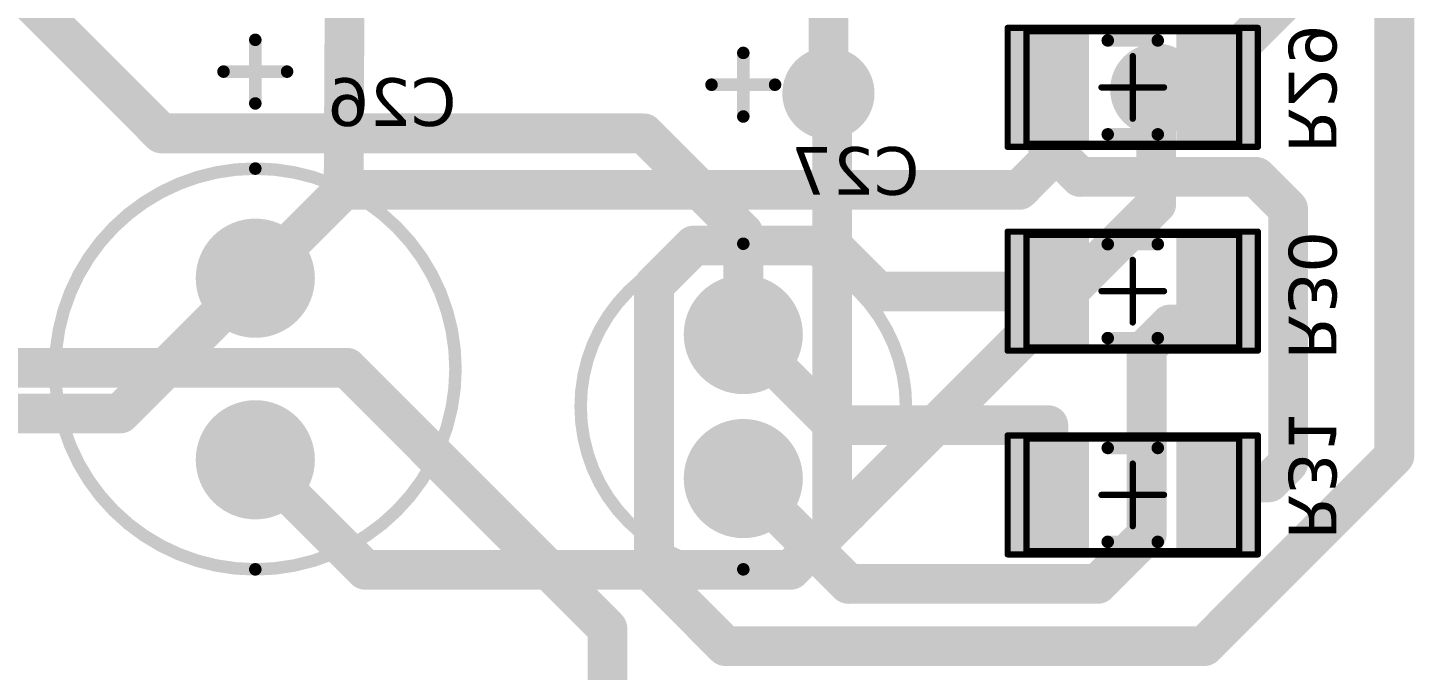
# Model space of a CAD drawing. Header units: millimetres. Extents: x 28 to 434, y 70 to 207.
# Drawn here: x 39.85 to 62.01, y 106.6 to 116.86 of the extents above; entities that cross this region are included whole.
import ezdxf

# ---------------------------------------------------------------- set-up
doc = ezdxf.new("R2010")
doc.units = ezdxf.units.MM
doc.header["$LTSCALE"] = 0.5
doc.layers.get('0').update_dxf_attribs({"color": 250})
for name, color, linetype in [('BottomLayer', 5, 'Continuous'), ('BottomSolder', 6, 'Continuous'), ('Mechanical13', 56, 'Continuous'), ('Mechanical15', 56, 'Continuous'), ('MultiLayer', 9, 'Continuous'), ('TopLayer', 1, 'Continuous'), ('TopOverlay', 2, 'Continuous'), ('TopPaste', 8, 'Continuous'), ('TopSolder', 216, 'Continuous')]:
    doc.layers.add(name, color=color, linetype=linetype)
doc.styles.get("Standard").update_dxf_attribs({"font": 'verdana.ttf'})

# ---------------------------------------------------------------- blocks, each defined once
blk = doc.blocks.new('C1206_7')
at = {"layer": 'Mechanical13', "const_width": 0.1}
for points in [[(-1.7, 0.9), (-1.7, -0.9)], [(-1.7, 0.9), (1.7, 0.9)], [(1.7, 0.9), (1.7, -0.9)], [(-1.7, -0.9), (1.7, -0.9)]]:
    blk.add_lwpolyline(points, dxfattribs=at)
at = {"layer": 'Mechanical13', "const_width": 0.05}
for points in [[(-1.725, 0.9, 1), (-1.675, 0.9, 1)], [(-1.725, 0.9, 1), (-1.675, 0.9, 1)], [(1.675, 0.9, 1), (1.725, 0.9, 1)], [(1.675, 0.9, 1), (1.725, 0.9, 1)], [(-1.725, -0.9, 1), (-1.675, -0.9, 1)], [(-1.725, -0.9, 1), (-1.675, -0.9, 1)], [(1.675, -0.9, 1), (1.725, -0.9, 1)], [(1.675, -0.9, 1), (1.725, -0.9, 1)]]:
    blk.add_lwpolyline(points, format="xyb", close=True, dxfattribs=at)
at = {"layer": 'Mechanical15', "const_width": 0.1}
for points in [[(-2, 0.95), (-2, -0.95)], [(-2, 0.95), (2, 0.95)], [(2, 0.95), (2, -0.95)], [(0, 0.5), (0, -0.5)], [(-0.5, 0), (0.5, 0)], [(-2, -0.95), (2, -0.95)]]:
    blk.add_lwpolyline(points, dxfattribs=at)
at = {"layer": 'Mechanical15', "const_width": 0.05}
for points in [[(-2.025, 0.95, 1), (-1.975, 0.95, 1)], [(-2.025, 0.95, 1), (-1.975, 0.95, 1)], [(1.975, 0.95, 1), (2.025, 0.95, 1)], [(1.975, 0.95, 1), (2.025, 0.95, 1)], [(-0.025, 0.5, 1), (0.025, 0.5, 1)], [(-0.525, 0, 1), (-0.475, 0, 1)], [(0.475, 0, 1), (0.525, 0, 1)], [(-0.025, -0.5, 1), (0.025, -0.5, 1)], [(-2.025, -0.95, 1), (-1.975, -0.95, 1)], [(-2.025, -0.95, 1), (-1.975, -0.95, 1)], [(1.975, -0.95, 1), (2.025, -0.95, 1)], [(1.975, -0.95, 1), (2.025, -0.95, 1)]]:
    blk.add_lwpolyline(points, format="xyb", close=True, dxfattribs=at)
at = {"layer": 'TopLayer'}
for points in [[(-0.8, -0.85), (-0.8, 0.85), (-1.9, -0.85), (-1.9, 0.85)], [(1.9, -0.85), (1.9, 0.85), (0.8, -0.85), (0.8, 0.85)]]:
    blk.add_solid(points, dxfattribs=at)
at = {"layer": 'TopOverlay', "const_width": 0.2}
for points in [[(-0.4, 0.75), (0.4, 0.75)], [(-0.4, -0.75), (0.4, -0.75)]]:
    blk.add_lwpolyline(points, dxfattribs=at)
at = {"layer": 'TopOverlay', "const_width": 0.1}
for points in [[(-0.45, 0.75, 1), (-0.35, 0.75, 1)], [(0.35, 0.75, 1), (0.45, 0.75, 1)], [(-0.45, -0.75, 1), (-0.35, -0.75, 1)], [(0.35, -0.75, 1), (0.45, -0.75, 1)]]:
    blk.add_lwpolyline(points, format="xyb", close=True, dxfattribs=at)
at = {"layer": 'TopPaste'}
for points in [[(-0.8, -0.85), (-0.8, 0.85), (-1.9, -0.85), (-1.9, 0.85)], [(1.9, -0.85), (1.9, 0.85), (0.8, -0.85), (0.8, 0.85)]]:
    blk.add_solid(points, dxfattribs=at)
at = {"layer": 'TopSolder'}
for points in [[(-0.698, -0.952), (-0.698, 0.952), (-2.002, -0.952), (-2.002, 0.952)], [(2.002, -0.952), (2.002, 0.952), (0.698, -0.952), (0.698, 0.952)]]:
    blk.add_solid(points, dxfattribs=at)
blk = doc.blocks.new('C1206_8')
at = {"layer": 'Mechanical13', "const_width": 0.1}
for points in [[(-1.7, -0.9), (-1.7, 0.9)], [(1.7, 0.9), (-1.7, 0.9)], [(1.7, -0.9), (1.7, 0.9)], [(1.7, -0.9), (-1.7, -0.9)]]:
    blk.add_lwpolyline(points, dxfattribs=at)
at = {"layer": 'Mechanical13', "const_width": 0.05}
for points in [[(-1.725, 0.9, 1), (-1.675, 0.9, 1)], [(-1.725, 0.9, 1), (-1.675, 0.9, 1)], [(1.675, 0.9, 1), (1.725, 0.9, 1)], [(1.675, 0.9, 1), (1.725, 0.9, 1)], [(-1.725, -0.9, 1), (-1.675, -0.9, 1)], [(-1.725, -0.9, 1), (-1.675, -0.9, 1)], [(1.675, -0.9, 1), (1.725, -0.9, 1)], [(1.675, -0.9, 1), (1.725, -0.9, 1)]]:
    blk.add_lwpolyline(points, format="xyb", close=True, dxfattribs=at)
at = {"layer": 'Mechanical15', "const_width": 0.1}
for points in [[(-2, -0.95), (-2, 0.95)], [(2, 0.95), (-2, 0.95)], [(2, -0.95), (2, 0.95)], [(0, -0.5), (0, 0.5)], [(0.5, 0), (-0.5, 0)], [(2, -0.95), (-2, -0.95)]]:
    blk.add_lwpolyline(points, dxfattribs=at)
at = {"layer": 'Mechanical15', "const_width": 0.05}
for points in [[(-2.025, 0.95, 1), (-1.975, 0.95, 1)], [(-2.025, 0.95, 1), (-1.975, 0.95, 1)], [(1.975, 0.95, 1), (2.025, 0.95, 1)], [(1.975, 0.95, 1), (2.025, 0.95, 1)], [(-0.025, 0.5, 1), (0.025, 0.5, 1)], [(-0.525, 0, 1), (-0.475, 0, 1)], [(0.475, 0, 1), (0.525, 0, 1)], [(-0.025, -0.5, 1), (0.025, -0.5, 1)], [(-2.025, -0.95, 1), (-1.975, -0.95, 1)], [(-2.025, -0.95, 1), (-1.975, -0.95, 1)], [(1.975, -0.95, 1), (2.025, -0.95, 1)], [(1.975, -0.95, 1), (2.025, -0.95, 1)]]:
    blk.add_lwpolyline(points, format="xyb", close=True, dxfattribs=at)
at = {"layer": 'TopLayer'}
for points in [[(-0.8, -0.85), (-0.8, 0.85), (-1.9, -0.85), (-1.9, 0.85)], [(1.9, -0.85), (1.9, 0.85), (0.8, -0.85), (0.8, 0.85)]]:
    blk.add_solid(points, dxfattribs=at)
at = {"layer": 'TopOverlay', "const_width": 0.2}
for points in [[(0.4, 0.75), (-0.4, 0.75)], [(0.4, -0.75), (-0.4, -0.75)]]:
    blk.add_lwpolyline(points, dxfattribs=at)
at = {"layer": 'TopOverlay', "const_width": 0.1}
for points in [[(-0.45, 0.75, 1), (-0.35, 0.75, 1)], [(0.35, 0.75, 1), (0.45, 0.75, 1)], [(-0.45, -0.75, 1), (-0.35, -0.75, 1)], [(0.35, -0.75, 1), (0.45, -0.75, 1)]]:
    blk.add_lwpolyline(points, format="xyb", close=True, dxfattribs=at)
at = {"layer": 'TopPaste'}
for points in [[(-0.8, -0.85), (-0.8, 0.85), (-1.9, -0.85), (-1.9, 0.85)], [(1.9, -0.85), (1.9, 0.85), (0.8, -0.85), (0.8, 0.85)]]:
    blk.add_solid(points, dxfattribs=at)
at = {"layer": 'TopSolder'}
for points in [[(-0.698, -0.952), (-0.698, 0.952), (-2.002, -0.952), (-2.002, 0.952)], [(2.002, -0.952), (2.002, 0.952), (0.698, -0.952), (0.698, 0.952)]]:
    blk.add_solid(points, dxfattribs=at)
blk = doc.blocks.new('C1206_9')
at = {"layer": 'Mechanical13', "const_width": 0.1}
for points in [[(-1.7, -0.9), (-1.7, 0.9)], [(1.7, 0.9), (-1.7, 0.9)], [(1.7, -0.9), (1.7, 0.9)], [(1.7, -0.9), (-1.7, -0.9)]]:
    blk.add_lwpolyline(points, dxfattribs=at)
at = {"layer": 'Mechanical13', "const_width": 0.05}
for points in [[(-1.725, 0.9, 1), (-1.675, 0.9, 1)], [(-1.725, 0.9, 1), (-1.675, 0.9, 1)], [(1.675, 0.9, 1), (1.725, 0.9, 1)], [(1.675, 0.9, 1), (1.725, 0.9, 1)], [(-1.725, -0.9, 1), (-1.675, -0.9, 1)], [(-1.725, -0.9, 1), (-1.675, -0.9, 1)], [(1.675, -0.9, 1), (1.725, -0.9, 1)], [(1.675, -0.9, 1), (1.725, -0.9, 1)]]:
    blk.add_lwpolyline(points, format="xyb", close=True, dxfattribs=at)
at = {"layer": 'Mechanical15', "const_width": 0.1}
for points in [[(-2, -0.95), (-2, 0.95)], [(2, 0.95), (-2, 0.95)], [(2, -0.95), (2, 0.95)], [(0, -0.5), (0, 0.5)], [(0.5, 0), (-0.5, 0)], [(2, -0.95), (-2, -0.95)]]:
    blk.add_lwpolyline(points, dxfattribs=at)
at = {"layer": 'Mechanical15', "const_width": 0.05}
for points in [[(-2.025, 0.95, 1), (-1.975, 0.95, 1)], [(-2.025, 0.95, 1), (-1.975, 0.95, 1)], [(1.975, 0.95, 1), (2.025, 0.95, 1)], [(1.975, 0.95, 1), (2.025, 0.95, 1)], [(-0.025, 0.5, 1), (0.025, 0.5, 1)], [(-0.525, 0, 1), (-0.475, 0, 1)], [(0.475, 0, 1), (0.525, 0, 1)], [(-0.025, -0.5, 1), (0.025, -0.5, 1)], [(-2.025, -0.95, 1), (-1.975, -0.95, 1)], [(-2.025, -0.95, 1), (-1.975, -0.95, 1)], [(1.975, -0.95, 1), (2.025, -0.95, 1)], [(1.975, -0.95, 1), (2.025, -0.95, 1)]]:
    blk.add_lwpolyline(points, format="xyb", close=True, dxfattribs=at)
at = {"layer": 'TopLayer'}
for points in [[(-0.8, -0.85), (-0.8, 0.85), (-1.9, -0.85), (-1.9, 0.85)], [(1.9, -0.85), (1.9, 0.85), (0.8, -0.85), (0.8, 0.85)]]:
    blk.add_solid(points, dxfattribs=at)
at = {"layer": 'TopOverlay', "const_width": 0.2}
for points in [[(0.4, 0.75), (-0.4, 0.75)], [(0.4, -0.75), (-0.4, -0.75)]]:
    blk.add_lwpolyline(points, dxfattribs=at)
at = {"layer": 'TopOverlay', "const_width": 0.1}
for points in [[(-0.45, 0.75, 1), (-0.35, 0.75, 1)], [(0.35, 0.75, 1), (0.45, 0.75, 1)], [(-0.45, -0.75, 1), (-0.35, -0.75, 1)], [(0.35, -0.75, 1), (0.45, -0.75, 1)]]:
    blk.add_lwpolyline(points, format="xyb", close=True, dxfattribs=at)
at = {"layer": 'TopPaste'}
for points in [[(-0.8, -0.85), (-0.8, 0.85), (-1.9, -0.85), (-1.9, 0.85)], [(1.9, -0.85), (1.9, 0.85), (0.8, -0.85), (0.8, 0.85)]]:
    blk.add_solid(points, dxfattribs=at)
at = {"layer": 'TopSolder'}
for points in [[(-0.698, -0.952), (-0.698, 0.952), (-2.002, -0.952), (-2.002, 0.952)], [(2.002, -0.952), (2.002, 0.952), (0.698, -0.952), (0.698, 0.952)]]:
    blk.add_solid(points, dxfattribs=at)
blk = doc.blocks.new('C_________4_7F_44')
at = {"layer": 'BottomLayer', "const_width": 0.85}
for points in [[(-0.425, 0, 1), (0.425, 0, 1)], [(1.875, 0, 1), (2.725, 0, 1)]]:
    blk.add_lwpolyline(points, format="xyb", close=True, dxfattribs=at)
at = {"layer": 'BottomSolder', "const_width": 0.952}
for points in [[(-0.476, 0, 1), (0.476, 0, 1)], [(1.824, 0, 1), (2.776, 0, 1)]]:
    blk.add_lwpolyline(points, format="xyb", close=True, dxfattribs=at)
at = {"layer": 'MultiLayer', "const_width": 0.85}
for points in [[(-0.425, 0, 1), (0.425, 0, 1)], [(1.875, 0, 1), (2.725, 0, 1)]]:
    blk.add_lwpolyline(points, format="xyb", close=True, dxfattribs=at)
at = {"layer": 'TopLayer', "const_width": 0.85}
for points in [[(-0.425, 0, 1), (0.425, 0, 1)], [(1.875, 0, 1), (2.725, 0, 1)]]:
    blk.add_lwpolyline(points, format="xyb", close=True, dxfattribs=at)
at = {"layer": 'TopOverlay'}
for points, const_width in [([(3.75, 0, 1), (-1.45, 0, 1)], 0.2), ([(6.24, 0.508, 1), (6.34, 0.508, 1)], 0.1), ([(-1.5, 0, 1), (-1.4, 0, 1)], 0.1), ([(3.7, 0, 1), (3.8, 0, 1)], 0.1), ([(5.732, 0, 1), (5.832, 0, 1)], 0.1), ([(6.748, 0, 1), (6.848, 0, 1)], 0.1), ([(6.24, -0.508, 1), (6.34, -0.508, 1)], 0.1)]:
    blk.add_lwpolyline(points, format="xyb", close=True, dxfattribs=dict(at, const_width=const_width))
at = {"layer": 'TopOverlay', "const_width": 0.2}
for points in [[(6.29, 0.508), (6.29, -0.508)], [(5.782, 0), (6.798, 0)]]:
    blk.add_lwpolyline(points, dxfattribs=at)
at = {"layer": 'TopSolder', "const_width": 0.952}
for points in [[(-0.476, 0, 1), (0.476, 0, 1)], [(1.824, 0, 1), (2.776, 0, 1)]]:
    blk.add_lwpolyline(points, format="xyb", close=True, dxfattribs=at)
blk = doc.blocks.new('C_________100_F_45')
at = {"layer": 'BottomLayer', "const_width": 0.85}
for points in [[(-0.425, 0, 1), (0.425, 0, 1)], [(2.475, 0, 1), (3.325, 0, 1)]]:
    blk.add_lwpolyline(points, format="xyb", close=True, dxfattribs=at)
at = {"layer": 'BottomSolder', "const_width": 0.952}
for points in [[(-0.476, 0, 1), (0.476, 0, 1)], [(2.424, 0, 1), (3.376, 0, 1)]]:
    blk.add_lwpolyline(points, format="xyb", close=True, dxfattribs=at)
at = {"layer": 'MultiLayer', "const_width": 0.85}
for points in [[(-0.425, 0, 1), (0.425, 0, 1)], [(2.475, 0, 1), (3.325, 0, 1)]]:
    blk.add_lwpolyline(points, format="xyb", close=True, dxfattribs=at)
at = {"layer": 'TopLayer', "const_width": 0.85}
for points in [[(-0.425, 0, 1), (0.425, 0, 1)], [(2.475, 0, 1), (3.325, 0, 1)]]:
    blk.add_lwpolyline(points, format="xyb", close=True, dxfattribs=at)
at = {"layer": 'TopOverlay'}
for points, const_width in [([(4.65, 0, 1), (-1.75, 0, 1)], 0.2), ([(6.149, 0.508, 1), (6.249, 0.508, 1)], 0.1), ([(-1.8, 0, 1), (-1.7, 0, 1)], 0.1), ([(4.6, 0, 1), (4.7, 0, 1)], 0.1), ([(5.641, 0, 1), (5.741, 0, 1)], 0.1), ([(6.657, 0, 1), (6.757, 0, 1)], 0.1), ([(6.149, -0.508, 1), (6.249, -0.508, 1)], 0.1)]:
    blk.add_lwpolyline(points, format="xyb", close=True, dxfattribs=dict(at, const_width=const_width))
at = {"layer": 'TopOverlay', "const_width": 0.2}
for points in [[(6.199, 0.508), (6.199, -0.508)], [(5.691, 0), (6.707, 0)]]:
    blk.add_lwpolyline(points, dxfattribs=at)
at = {"layer": 'TopSolder', "const_width": 0.952}
for points in [[(-0.476, 0, 1), (0.476, 0, 1)], [(2.424, 0, 1), (3.376, 0, 1)]]:
    blk.add_lwpolyline(points, format="xyb", close=True, dxfattribs=at)
blk = doc.blocks.new('xlr_ingang')
at = {"layer": 'BottomLayer', "const_width": 0.635}
for points in [[(109.6, 32.7), (115.6, 38.7)], [(93.7, 31.573), (93.7, 33.4)], [(98.878, 33.278), (98.939, 33.339)], [(98.878, 26.394), (98.878, 33.278)], [(100.3, 31.11), (101.89, 32.7)], [(101.89, 32.7), (109.6, 32.7)], [(93.7, 31.573), (99.543, 25.73)], [(100.3, 29.487), (100.3, 31.11)], [(108.1, 30.387), (110.261, 28.226)], [(110.261, 28.226), (117.054, 28.226)], [(106.343, 25.73), (108.1, 27.487)], [(98.878, 26.394), (99.543, 25.73)], [(99.543, 25.73), (106.343, 25.73)]]:
    blk.add_lwpolyline(points, dxfattribs=at)
at = {"layer": 'BottomLayer'}
for points, const_width in [([(93.383, 33.4, 1), (94.018, 33.4, 1)], 0.635), ([(98.622, 33.339, 1), (99.257, 33.339, 1)], 0.635), ([(93.541, 33.4, 1), (93.859, 33.4, 1)], 0.318), ([(98.72, 33.278, 1), (99.037, 33.278, 1)], 0.318), ([(98.72, 33.278, 1), (99.037, 33.278, 1)], 0.318), ([(98.78, 33.339, 1), (99.098, 33.339, 1)], 0.318), ([(101.731, 32.7, 1), (102.048, 32.7, 1)], 0.318), ([(101.731, 32.7, 1), (102.048, 32.7, 1)], 0.318), ([(109.441, 32.7, 1), (109.759, 32.7, 1)], 0.318), ([(109.441, 32.7, 1), (109.759, 32.7, 1)], 0.318), ([(93.541, 31.573, 1), (93.859, 31.573, 1)], 0.318), ([(93.541, 31.573, 1), (93.859, 31.573, 1)], 0.318), ([(100.141, 31.11, 1), (100.459, 31.11, 1)], 0.318), ([(100.141, 31.11, 1), (100.459, 31.11, 1)], 0.318), ([(107.941, 30.387, 1), (108.259, 30.387, 1)], 0.318), ([(100.141, 29.487, 1), (100.459, 29.487, 1)], 0.318), ([(110.102, 28.226, 1), (110.419, 28.226, 1)], 0.318), ([(110.102, 28.226, 1), (110.419, 28.226, 1)], 0.318), ([(107.941, 27.487, 1), (108.259, 27.487, 1)], 0.318), ([(98.72, 26.394, 1), (99.037, 26.394, 1)], 0.318), ([(98.72, 26.394, 1), (99.037, 26.394, 1)], 0.318), ([(99.384, 25.73, 1), (99.701, 25.73, 1)], 0.318), ([(99.384, 25.73, 1), (99.701, 25.73, 1)], 0.318), ([(99.384, 25.73, 1), (99.701, 25.73, 1)], 0.318), ([(106.185, 25.73, 1), (106.502, 25.73, 1)], 0.318), ([(106.185, 25.73, 1), (106.502, 25.73, 1)], 0.318)]:
    blk.add_lwpolyline(points, format="xyb", close=True, dxfattribs=dict(at, const_width=const_width))
at = {"layer": 'BottomSolder', "const_width": 0.737}
for points in [[(93.332, 33.4, 1), (94.068, 33.4, 1)], [(98.571, 33.339, 1), (99.308, 33.339, 1)]]:
    blk.add_lwpolyline(points, format="xyb", close=True, dxfattribs=at)
at = {"layer": 'MultiLayer', "const_width": 0.635}
for points in [[(93.383, 33.4, 1), (94.018, 33.4, 1)], [(98.622, 33.339, 1), (99.257, 33.339, 1)]]:
    blk.add_lwpolyline(points, format="xyb", close=True, dxfattribs=at)
at = {"layer": 'TopLayer', "const_width": 0.635}
for points in [[(89.894, 27.549), (89.894, 44.514)], [(106.655, 38.155), (106.689, 31.797)], [(91.491, 34.968), (93.159, 33.3)], [(98.939, 33.339), (98.939, 34.723)], [(92.513, 33.222), (92.691, 33.4)], [(92.691, 33.4), (92.791, 33.3)], [(92.791, 33.3), (92.891, 33.4)], [(92.891, 33.4), (93.7, 33.4)], [(93.159, 33.3), (93.259, 33.4)], [(93.259, 33.4), (93.359, 33.3)], [(93.359, 33.3), (93.459, 33.4)], [(93.459, 33.4), (93.7, 33.4)], [(95.425, 32.512), (95.425, 33.434)], [(94.917, 32.004), (95.425, 32.512)], [(95.425, 32.261), (95.425, 32.512)], [(95.425, 32.261), (95.888, 31.797)], [(91.592, 31.496), (92.1, 32.004)], [(92.1, 32.004), (94.917, 32.004)], [(95.888, 31.797), (106.689, 31.797)], [(106.689, 31.797), (108.1, 30.387)], [(91.592, 27.432), (91.592, 31.496)], [(98.149, 30.175), (98.882, 30.908)], [(98.882, 30.908), (101.092, 30.908)], [(101.092, 30.908), (101.727, 30.273)], [(101.727, 25.654), (101.727, 30.273)], [(92.725, 29.88), (92.725, 30.18)], [(95.425, 30.175), (95.425, 30.18)], [(95.425, 30.175), (98.149, 30.175)], [(92.725, 29.88), (92.957, 29.647)], [(92.957, 29.647), (93.481, 29.647)], [(93.481, 29.647), (93.853, 29.275)], [(98.852, 28.039), (100.3, 29.487)], [(93.853, 26.289), (93.853, 29.275)], [(102.471, 24.792), (106.635, 28.956)], [(106.635, 28.956), (112.784, 28.956)], [(95.425, 28.039), (98.852, 28.039)], [(95.425, 26.926), (95.425, 28.039)], [(89.894, 27.549), (92.931, 24.511)], [(91.592, 27.432), (91.897, 27.127)], [(98.617, 25.504), (100.3, 27.187)], [(91.897, 27.127), (92.725, 27.127)], [(92.725, 26.926), (92.725, 27.127)], [(93.853, 26.289), (94.638, 25.504)], [(100.584, 24.511), (101.727, 25.654)], [(94.638, 25.504), (98.617, 25.504)], [(102.471, 23.016), (102.471, 24.792)], [(92.931, 24.511), (100.584, 24.511)]]:
    blk.add_lwpolyline(points, dxfattribs=at)
at = {"layer": 'TopLayer'}
for points, const_width in [([(93.383, 33.4, 1), (94.018, 33.4, 1)], 0.635), ([(98.622, 33.339, 1), (99.257, 33.339, 1)], 0.635), ([(92.532, 33.4, 1), (92.85, 33.4, 1)], 0.318), ([(92.532, 33.4, 1), (92.85, 33.4, 1)], 0.318), ([(92.732, 33.4, 1), (93.05, 33.4, 1)], 0.318), ([(92.732, 33.4, 1), (93.05, 33.4, 1)], 0.318), ([(93.1, 33.4, 1), (93.418, 33.4, 1)], 0.318), ([(93.1, 33.4, 1), (93.418, 33.4, 1)], 0.318), ([(93.3, 33.4, 1), (93.618, 33.4, 1)], 0.318), ([(93.3, 33.4, 1), (93.618, 33.4, 1)], 0.318), ([(93.541, 33.4, 1), (93.859, 33.4, 1)], 0.318), ([(93.541, 33.4, 1), (93.859, 33.4, 1)], 0.318), ([(95.266, 33.434, 1), (95.584, 33.434, 1)], 0.318), ([(92.354, 33.222, 1), (92.671, 33.222, 1)], 0.318), ([(92.632, 33.3, 1), (92.95, 33.3, 1)], 0.318), ([(92.632, 33.3, 1), (92.95, 33.3, 1)], 0.318), ([(93, 33.3, 1), (93.318, 33.3, 1)], 0.318), ([(93, 33.3, 1), (93.318, 33.3, 1)], 0.318), ([(93.2, 33.3, 1), (93.518, 33.3, 1)], 0.318), ([(93.2, 33.3, 1), (93.518, 33.3, 1)], 0.318), ([(98.78, 33.339, 1), (99.098, 33.339, 1)], 0.318), ([(95.266, 32.512, 1), (95.584, 32.512, 1)], 0.318), ([(95.266, 32.512, 1), (95.584, 32.512, 1)], 0.318), ([(95.266, 32.512, 1), (95.584, 32.512, 1)], 0.318), ([(95.266, 32.261, 1), (95.584, 32.261, 1)], 0.318), ([(95.266, 32.261, 1), (95.584, 32.261, 1)], 0.318), ([(91.942, 32.004, 1), (92.259, 32.004, 1)], 0.318), ([(91.942, 32.004, 1), (92.259, 32.004, 1)], 0.318), ([(94.758, 32.004, 1), (95.076, 32.004, 1)], 0.318), ([(94.758, 32.004, 1), (95.076, 32.004, 1)], 0.318), ([(95.73, 31.797, 1), (96.047, 31.797, 1)], 0.318), ([(95.73, 31.797, 1), (96.047, 31.797, 1)], 0.318), ([(106.531, 31.797, 1), (106.848, 31.797, 1)], 0.318), ([(106.531, 31.797, 1), (106.848, 31.797, 1)], 0.318), ([(106.531, 31.797, 1), (106.848, 31.797, 1)], 0.318), ([(91.434, 31.496, 1), (91.751, 31.496, 1)], 0.318), ([(91.434, 31.496, 1), (91.751, 31.496, 1)], 0.318), ([(98.723, 30.908, 1), (99.041, 30.908, 1)], 0.318), ([(98.723, 30.908, 1), (99.041, 30.908, 1)], 0.318), ([(100.933, 30.908, 1), (101.251, 30.908, 1)], 0.318), ([(100.933, 30.908, 1), (101.251, 30.908, 1)], 0.318), ([(101.568, 30.273, 1), (101.886, 30.273, 1)], 0.318), ([(101.568, 30.273, 1), (101.886, 30.273, 1)], 0.318), ([(107.941, 30.387, 1), (108.259, 30.387, 1)], 0.318), ([(92.566, 30.18, 1), (92.884, 30.18, 1)], 0.318), ([(95.266, 30.18, 1), (95.584, 30.18, 1)], 0.318), ([(95.266, 30.175, 1), (95.584, 30.175, 1)], 0.318), ([(95.266, 30.175, 1), (95.584, 30.175, 1)], 0.318), ([(97.99, 30.175, 1), (98.308, 30.175, 1)], 0.318), ([(97.99, 30.175, 1), (98.308, 30.175, 1)], 0.318), ([(92.566, 29.88, 1), (92.884, 29.88, 1)], 0.318), ([(92.566, 29.88, 1), (92.884, 29.88, 1)], 0.318), ([(92.799, 29.647, 1), (93.116, 29.647, 1)], 0.318), ([(92.799, 29.647, 1), (93.116, 29.647, 1)], 0.318), ([(93.322, 29.647, 1), (93.64, 29.647, 1)], 0.318), ([(93.322, 29.647, 1), (93.64, 29.647, 1)], 0.318), ([(100.141, 29.487, 1), (100.459, 29.487, 1)], 0.318), ([(93.694, 29.275, 1), (94.012, 29.275, 1)], 0.318), ([(93.694, 29.275, 1), (94.012, 29.275, 1)], 0.318), ([(106.476, 28.956, 1), (106.794, 28.956, 1)], 0.318), ([(106.476, 28.956, 1), (106.794, 28.956, 1)], 0.318), ([(95.266, 28.039, 1), (95.584, 28.039, 1)], 0.318), ([(95.266, 28.039, 1), (95.584, 28.039, 1)], 0.318), ([(98.693, 28.039, 1), (99.011, 28.039, 1)], 0.318), ([(98.693, 28.039, 1), (99.011, 28.039, 1)], 0.318), ([(89.735, 27.549, 1), (90.052, 27.549, 1)], 0.318), ([(89.735, 27.549, 1), (90.052, 27.549, 1)], 0.318), ([(91.434, 27.432, 1), (91.751, 27.432, 1)], 0.318), ([(91.434, 27.432, 1), (91.751, 27.432, 1)], 0.318), ([(100.141, 27.187, 1), (100.459, 27.187, 1)], 0.318), ([(91.738, 27.127, 1), (92.056, 27.127, 1)], 0.318), ([(91.738, 27.127, 1), (92.056, 27.127, 1)], 0.318), ([(92.566, 27.127, 1), (92.884, 27.127, 1)], 0.318), ([(92.566, 27.127, 1), (92.884, 27.127, 1)], 0.318), ([(92.566, 26.926, 1), (92.884, 26.926, 1)], 0.318), ([(95.266, 26.926, 1), (95.584, 26.926, 1)], 0.318), ([(93.694, 26.289, 1), (94.012, 26.289, 1)], 0.318), ([(93.694, 26.289, 1), (94.012, 26.289, 1)], 0.318), ([(101.568, 25.654, 1), (101.886, 25.654, 1)], 0.318), ([(101.568, 25.654, 1), (101.886, 25.654, 1)], 0.318), ([(94.48, 25.504, 1), (94.797, 25.504, 1)], 0.318), ([(94.48, 25.504, 1), (94.797, 25.504, 1)], 0.318), ([(98.458, 25.504, 1), (98.776, 25.504, 1)], 0.318), ([(98.458, 25.504, 1), (98.776, 25.504, 1)], 0.318), ([(102.313, 24.792, 1), (102.63, 24.792, 1)], 0.318), ([(102.313, 24.792, 1), (102.63, 24.792, 1)], 0.318), ([(92.773, 24.511, 1), (93.09, 24.511, 1)], 0.318), ([(92.773, 24.511, 1), (93.09, 24.511, 1)], 0.318), ([(100.425, 24.511, 1), (100.743, 24.511, 1)], 0.318), ([(100.425, 24.511, 1), (100.743, 24.511, 1)], 0.318)]:
    blk.add_lwpolyline(points, format="xyb", close=True, dxfattribs=dict(at, const_width=const_width))
at = {"layer": 'TopSolder', "const_width": 0.737}
for points in [[(93.332, 33.4, 1), (94.068, 33.4, 1)], [(98.571, 33.339, 1), (99.308, 33.339, 1)]]:
    blk.add_lwpolyline(points, format="xyb", close=True, dxfattribs=at)
for name, p, rotation in [('C1206_9', (94.075, 33.434), 180), ('C_________100_F_45', (108.1, 27.487), 90), ('C_________4_7F_44', (100.3, 27.187), 90), ('C1206_8', (94.075, 30.18), 180)]:
    blk.add_blockref(name, p, dxfattribs=dict(rotation=rotation))
blk.add_blockref('C1206_7', (94.075, 26.926))
at = {"layer": 'TopOverlay'}
for s, p in [('R29', (91.581, 32.384)), ('R30', (91.581, 29.084)), ('R31', (91.581, 26.211))]:
    blk.add_text(s, height=0.762, rotation=90, dxfattribs=at).set_placement(p)
for s, p in [('C26', (104.884, 32.819)), ('C27', (97.484, 31.719))]:
    blk.add_text(s, height=0.762, dxfattribs=at).set_placement(p)

msp = doc.modelspace()

# ---------------------------------------------------------------- block references
at = {"linetype": 'Continuous', "extrusion": (-1.22465e-16, 0, -1)}
msp.add_blockref('xlr_ingang', (-151.588, 82.472, 23.667), dxfattribs=at)

doc.saveas('drawing.dxf')
